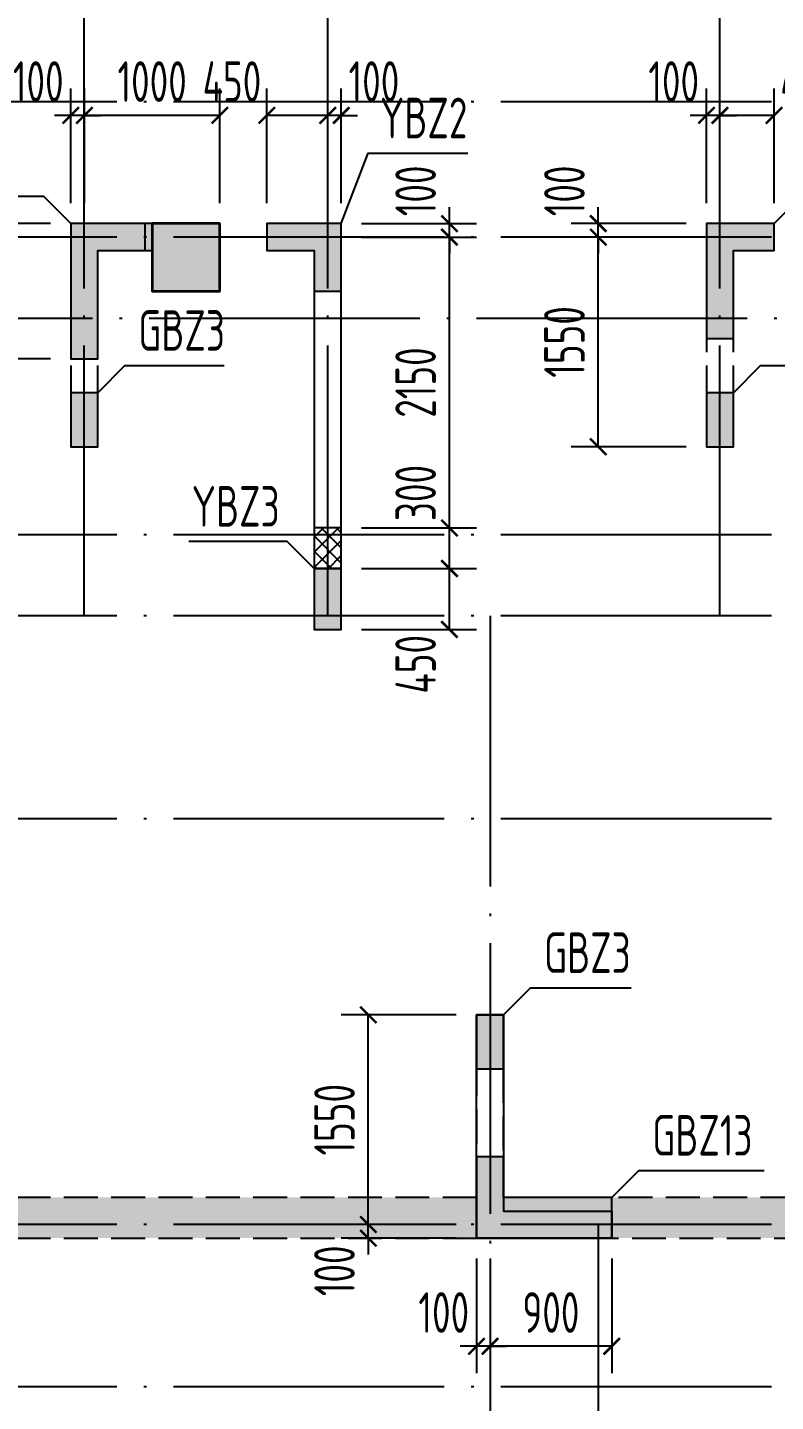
# Model space of a CAD drawing. Extents: x -812054 to 22247, y -644080 to 1003627.
# Drawn here: x -437176 to -431645, y -149689 to -139531 of the extents above; entities that cross this region are included whole.
import ezdxf
from ezdxf.enums import TextEntityAlignment as Align

# ---------------------------------------------------------------- set-up
doc = ezdxf.new("R2010")
doc.units = 0
doc.header["$LTSCALE"] = 1000
doc.linetypes.add('__DASH', pattern=[0.35, 0.25, -0.1])
doc.linetypes.add('DOTE', pattern=[2.42, 2, -0.2, 0.02, -0.2])
doc.layers.get('0').update_dxf_attribs({"linetype": 'CONTINUOUS'})
doc.layers.get('DEFPOINTS').update_dxf_attribs({"linetype": 'CONTINUOUS'})
for name, color, linetype in [('0z-约束构件', 1, 'CONTINUOUS'), ('A-DOTE', 10, 'DOTE'), ('COLU_DE_TEXT', 7, 'CONTINUOUS'), ('LABEL', 1, 'CONTINUOUS'), ('S-Q墙填充', 252, 'CONTINUOUS'), ('S-Q墙实线', 6, 'CONTINUOUS'), ('S-Q墙标注', 3, 'CONTINUOUS'), ('S-X详图填充', 252, 'CONTINUOUS'), ('S-X详图实线', 4, 'CONTINUOUS'), ('S-Z柱实线', 6, 'CONTINUOUS')]:
    doc.layers.add(name, color=color, linetype=linetype)
doc.styles.add('TSSD_REIN', font='tssdeng.shx', dxfattribs={"width": 0.7, "height": 300, "bigfont": 'tssdchn.shx'})
doc.styles.add('结构文字', font='zstxt.shx', dxfattribs={"width": 0.7, "bigfont": 'zshz.shx'})
doc.dimstyles.new('STRUCK', dxfattribs={"dimtxt": 400, "dimasz": 121, "dimexe": 200, "dimexo": 150, "dimgap": 115, "dimtad": 1, "dimdec": 0, "dimdsep": 46, "dimtxsty": '结构文字', "dimblk": 'ARCHTICK', "dimcen": 400, "dimclrd": 3, "dimclre": 3, "dimclrt": 7, "dimadec": 0, "dimazin": 0, "dimtfac": 1, "dimtdec": 0, "dimtix": 1, "dimtmove": 2, "dimatfit": 3, "dimldrblk": '_DIMX', "dimfxl": 1, "dimtolj": 1, "dimtzin": 0, "dimarcsym": 0})

# ---------------------------------------------------------------- blocks, each defined once
blk = doc.blocks.new('20210812.03353967')
at = {"layer": 'A-DOTE'}
for p, q in [((-171070.9, -53352.1), (-171070.9, -43152.1)), ((-169270.9, -53352.1), (-169270.9, -43152.1)), ((-166370.9, -53352.1), (-166370.9, -43152.1)), ((-163570.9, -49552.1), (-216570.9, -49552.1)), ((-163570.9, -50552.1), (-216570.9, -50552.1)), ((-216570.9, -51151.8), (-163570.9, -51151.8)), ((-163570.9, -52752.1), (-216570.9, -52752.1)), ((-163570.9, -53352.1), (-216570.9, -53352.1)), ((-168070.9, -53352.1), (-168070.9, -60652.1)), ((-163570.9, -54852.1), (-216570.9, -54852.1)), ((-163570.9, -57852.1), (-216570.9, -57852.1)), ((-167270.9, -57852.1), (-167270.9, -60652.1)), ((-163570.9, -59052.1), (-216570.9, -59052.1))]:
    blk.add_line(p, q, dxfattribs=at)
blk = doc.blocks.new('_ArchTick')
at = {"color": 0, "linetype": 'ByBlock', "const_width": 0.15}
blk.add_lwpolyline([(-0.5, -0.5), (0.5, 0.5)], dxfattribs=at)
blk = doc.blocks.new('*D730')
at = {"layer": 'DEFPOINTS', "color": 0, "transparency": 16777216}
for p in [(-434656, -148381), (-433856, -148381), (-433856, -148481)]:
    blk.add_point(p, dxfattribs=at)
at = {"layer": 'S-Q墙标注', "color": 3, "lineweight": -2, "transparency": 16777216}
for p, q in [((-434656, -148381), (-434656, -148260)), ((-434006, -148381), (-434856, -148381)), ((-434656, -148481), (-434656, -148381)), ((-434006, -148481), (-434856, -148481)), ((-434656, -148481), (-434656, -148602))]:
    blk.add_line(p, q, dxfattribs=at)
at = {"layer": 'S-Q墙标注', "color": 3, "lineweight": -2, "transparency": 16777216, "xscale": 121, "yscale": 121, "zscale": 121}
for p, rotation in [((-434656, -148381), 270), ((-434656, -148481), 90)]:
    blk.add_blockref('_ArchTick', p, dxfattribs=dict(at, rotation=rotation))
at = {"layer": 'S-Q墙标注', "color": 7, "transparency": 16777216, "insert": (-434906, -148723), "char_height": 300, "attachment_point": 5, "rotation": 90, "style": 'TSSD_REIN'}
blk.add_mtext('\\A1;100', dxfattribs=at)
blk = doc.blocks.new('_DIMX')
blk.add_line((-150, 0), (150, 0))
at = {"const_width": 50}
blk.add_lwpolyline([(-70, -70), (70, 70)], dxfattribs=at)
blk = doc.blocks.new('*D731')
at = {"layer": 'DEFPOINTS', "color": 0, "transparency": 16777216}
for p in [(-434656, -146831), (-433856, -146831), (-433856, -148381)]:
    blk.add_point(p, dxfattribs=at)
at = {"layer": 'S-Q墙标注', "color": 3, "lineweight": -2, "transparency": 16777216}
for p, q in [((-434006, -146831), (-434856, -146831)), ((-434656, -148381), (-434656, -146831)), ((-434006, -148381), (-434856, -148381))]:
    blk.add_line(p, q, dxfattribs=at)
at = {"layer": 'S-Q墙标注', "color": 3, "lineweight": -2, "transparency": 16777216, "xscale": 121, "yscale": 121, "zscale": 121}
for p, rotation in [((-434656, -146831), 90), ((-434656, -148381), 270)]:
    blk.add_blockref('_ArchTick', p, dxfattribs=dict(at, rotation=rotation))
at = {"layer": 'S-Q墙标注', "color": 7, "transparency": 16777216, "insert": (-434906, -147606), "char_height": 300, "attachment_point": 5, "rotation": 90, "style": 'TSSD_REIN'}
blk.add_mtext('\\A1;1550', dxfattribs=at)
blk = doc.blocks.new('*D732')
at = {"layer": 'DEFPOINTS', "color": 0, "transparency": 16777216}
for p in [(-433756, -148481), (-432856, -148481), (-433756, -149281)]:
    blk.add_point(p, dxfattribs=at)
at = {"layer": 'S-Q墙标注', "color": 3, "lineweight": -2, "transparency": 16777216}
for p, q in [((-433756, -148631), (-433756, -149481)), ((-432856, -148631), (-432856, -149481)), ((-432856, -149281), (-433756, -149281))]:
    blk.add_line(p, q, dxfattribs=at)
at = {"layer": 'S-Q墙标注', "color": 3, "lineweight": -2, "transparency": 16777216, "xscale": 121, "yscale": 121, "zscale": 121, "rotation": 180}
blk.add_blockref('_ArchTick', (-433756, -149281), dxfattribs=at)
at = {"layer": 'S-Q墙标注', "color": 3, "lineweight": -2, "transparency": 16777216, "xscale": 121, "yscale": 121, "zscale": 121}
blk.add_blockref('_ArchTick', (-432856, -149281), dxfattribs=at)
at = {"layer": 'S-Q墙标注', "color": 7, "transparency": 16777216, "insert": (-433306, -149031), "char_height": 300, "attachment_point": 5, "style": 'TSSD_REIN'}
blk.add_mtext('\\A1;900', dxfattribs=at)
blk = doc.blocks.new('*D733')
at = {"layer": 'DEFPOINTS', "color": 0, "transparency": 16777216}
for p in [(-433856, -148481), (-433756, -148481), (-433856, -149281)]:
    blk.add_point(p, dxfattribs=at)
at = {"layer": 'S-Q墙标注', "color": 3, "lineweight": -2, "transparency": 16777216}
for p, q in [((-433856, -148631), (-433856, -149481)), ((-433756, -148631), (-433756, -149481)), ((-433856, -149281), (-433977, -149281)), ((-433756, -149281), (-433856, -149281)), ((-433756, -149281), (-433635, -149281))]:
    blk.add_line(p, q, dxfattribs=at)
at = {"layer": 'S-Q墙标注', "color": 3, "lineweight": -2, "transparency": 16777216, "xscale": 121, "yscale": 121, "zscale": 121}
blk.add_blockref('_ArchTick', (-433856, -149281), dxfattribs=at)
at = {"layer": 'S-Q墙标注', "color": 3, "lineweight": -2, "transparency": 16777216, "xscale": 121, "yscale": 121, "zscale": 121, "rotation": 180}
blk.add_blockref('_ArchTick', (-433756, -149281), dxfattribs=at)
at = {"layer": 'S-Q墙标注', "color": 7, "transparency": 16777216, "insert": (-434098, -149031), "char_height": 300, "attachment_point": 5, "style": 'TSSD_REIN'}
blk.add_mtext('\\A1;100', dxfattribs=at)
blk = doc.blocks.new('*D740')
at = {"layer": 'DEFPOINTS', "color": 0, "transparency": 16777216}
for p in [(-432956, -141081), (-432156, -141081), (-432156, -142631)]:
    blk.add_point(p, dxfattribs=at)
at = {"layer": 'S-Q墙标注', "color": 3, "lineweight": -2, "transparency": 16777216}
for p, q in [((-432306, -141081), (-433156, -141081)), ((-432956, -142631), (-432956, -141081)), ((-432306, -142631), (-433156, -142631))]:
    blk.add_line(p, q, dxfattribs=at)
at = {"layer": 'S-Q墙标注', "color": 3, "lineweight": -2, "transparency": 16777216, "xscale": 121, "yscale": 121, "zscale": 121}
for p, rotation in [((-432956, -141081), 90), ((-432956, -142631), 270)]:
    blk.add_blockref('_ArchTick', p, dxfattribs=dict(at, rotation=rotation))
at = {"layer": 'S-Q墙标注', "color": 7, "transparency": 16777216, "insert": (-433206, -141856), "char_height": 300, "attachment_point": 5, "rotation": 90, "style": 'TSSD_REIN'}
blk.add_mtext('\\A1;1550', dxfattribs=at)
blk = doc.blocks.new('*D741')
at = {"layer": 'DEFPOINTS', "color": 0, "transparency": 16777216}
for p in [(-432956, -140981), (-432156, -140981), (-432156, -141081)]:
    blk.add_point(p, dxfattribs=at)
at = {"layer": 'S-Q墙标注', "color": 3, "lineweight": -2, "transparency": 16777216}
for p, q in [((-432956, -140981), (-432956, -140860)), ((-432306, -140981), (-433156, -140981)), ((-432956, -141081), (-432956, -140981)), ((-432306, -141081), (-433156, -141081)), ((-432956, -141081), (-432956, -141202))]:
    blk.add_line(p, q, dxfattribs=at)
at = {"layer": 'S-Q墙标注', "color": 3, "lineweight": -2, "transparency": 16777216, "xscale": 121, "yscale": 121, "zscale": 121}
for p, rotation in [((-432956, -140981), 270), ((-432956, -141081), 90)]:
    blk.add_blockref('_ArchTick', p, dxfattribs=dict(at, rotation=rotation))
at = {"layer": 'S-Q墙标注', "color": 7, "transparency": 16777216, "insert": (-433206, -140739), "char_height": 300, "attachment_point": 5, "rotation": 90, "style": 'TSSD_REIN'}
blk.add_mtext('\\A1;100', dxfattribs=at)
blk = doc.blocks.new('*D742')
at = {"layer": 'DEFPOINTS', "color": 0, "transparency": 16777216}
for p in [(-432056, -140181), (-432056, -140981), (-431656, -140981)]:
    blk.add_point(p, dxfattribs=at)
at = {"layer": 'S-Q墙标注', "color": 3, "lineweight": -2, "transparency": 16777216}
for p, q in [((-432056, -140831), (-432056, -139981)), ((-431656, -140831), (-431656, -139981)), ((-431656, -140181), (-432056, -140181))]:
    blk.add_line(p, q, dxfattribs=at)
at = {"layer": 'S-Q墙标注', "color": 3, "lineweight": -2, "transparency": 16777216, "xscale": 121, "yscale": 121, "zscale": 121, "rotation": 180}
blk.add_blockref('_ArchTick', (-432056, -140181), dxfattribs=at)
at = {"layer": 'S-Q墙标注', "color": 3, "lineweight": -2, "transparency": 16777216, "xscale": 121, "yscale": 121, "zscale": 121}
blk.add_blockref('_ArchTick', (-431656, -140181), dxfattribs=at)
at = {"layer": 'S-Q墙标注', "color": 7, "transparency": 16777216, "insert": (-431398, -139931), "char_height": 300, "attachment_point": 5, "style": 'TSSD_REIN'}
blk.add_mtext('\\A1;400', dxfattribs=at)
blk = doc.blocks.new('*D743')
at = {"layer": 'DEFPOINTS', "color": 0, "transparency": 16777216}
for p in [(-432156, -140181), (-432156, -140981), (-432056, -140981)]:
    blk.add_point(p, dxfattribs=at)
at = {"layer": 'S-Q墙标注', "color": 3, "lineweight": -2, "transparency": 16777216}
for p, q in [((-432156, -140831), (-432156, -139981)), ((-432056, -140831), (-432056, -139981)), ((-432156, -140181), (-432277, -140181)), ((-432056, -140181), (-432156, -140181)), ((-432056, -140181), (-431935, -140181))]:
    blk.add_line(p, q, dxfattribs=at)
at = {"layer": 'S-Q墙标注', "color": 3, "lineweight": -2, "transparency": 16777216, "xscale": 121, "yscale": 121, "zscale": 121}
blk.add_blockref('_ArchTick', (-432156, -140181), dxfattribs=at)
at = {"layer": 'S-Q墙标注', "color": 3, "lineweight": -2, "transparency": 16777216, "xscale": 121, "yscale": 121, "zscale": 121, "rotation": 180}
blk.add_blockref('_ArchTick', (-432056, -140181), dxfattribs=at)
at = {"layer": 'S-Q墙标注', "color": 7, "transparency": 16777216, "insert": (-432398, -139931), "char_height": 300, "attachment_point": 5, "style": 'TSSD_REIN'}
blk.add_mtext('\\A1;100', dxfattribs=at)
blk = doc.blocks.new('*D744')
at = {"layer": 'DEFPOINTS', "color": 0, "transparency": 16777216}
for p in [(-434856, -143531), (-434056, -143531), (-434856, -143981)]:
    blk.add_point(p, dxfattribs=at)
at = {"layer": 'S-Q墙标注', "color": 3, "lineweight": -2, "transparency": 16777216}
for p, q in [((-434706, -143531), (-433856, -143531)), ((-434056, -143981), (-434056, -143531)), ((-434706, -143981), (-433856, -143981))]:
    blk.add_line(p, q, dxfattribs=at)
at = {"layer": 'S-Q墙标注', "color": 3, "lineweight": -2, "transparency": 16777216, "xscale": 121, "yscale": 121, "zscale": 121}
for p, rotation in [((-434056, -143531), 90), ((-434056, -143981), 270)]:
    blk.add_blockref('_ArchTick', p, dxfattribs=dict(at, rotation=rotation))
at = {"layer": 'S-Q墙标注', "color": 7, "transparency": 16777216, "insert": (-434306, -144239), "char_height": 300, "attachment_point": 5, "rotation": 90, "style": 'TSSD_REIN'}
blk.add_mtext('\\A1;450', dxfattribs=at)
blk = doc.blocks.new('*D745')
at = {"layer": 'DEFPOINTS', "color": 0, "transparency": 16777216}
for p in [(-434856, -140981), (-434056, -140981), (-434856, -141081)]:
    blk.add_point(p, dxfattribs=at)
at = {"layer": 'S-Q墙标注', "color": 3, "lineweight": -2, "transparency": 16777216}
for p, q in [((-434056, -140981), (-434056, -140860)), ((-434706, -140981), (-433856, -140981)), ((-434056, -141081), (-434056, -140981)), ((-434706, -141081), (-433856, -141081)), ((-434056, -141081), (-434056, -141202))]:
    blk.add_line(p, q, dxfattribs=at)
at = {"layer": 'S-Q墙标注', "color": 3, "lineweight": -2, "transparency": 16777216, "xscale": 121, "yscale": 121, "zscale": 121}
for p, rotation in [((-434056, -140981), 270), ((-434056, -141081), 90)]:
    blk.add_blockref('_ArchTick', p, dxfattribs=dict(at, rotation=rotation))
at = {"layer": 'S-Q墙标注', "color": 7, "transparency": 16777216, "insert": (-434306, -140739), "char_height": 300, "attachment_point": 5, "rotation": 90, "style": 'TSSD_REIN'}
blk.add_mtext('\\A1;100', dxfattribs=at)
blk = doc.blocks.new('*D746')
at = {"layer": 'DEFPOINTS', "color": 0, "transparency": 16777216}
for p in [(-434956, -140181), (-434956, -140981), (-434856, -140981)]:
    blk.add_point(p, dxfattribs=at)
at = {"layer": 'S-Q墙标注', "color": 3, "lineweight": -2, "transparency": 16777216}
for p, q in [((-434956, -140831), (-434956, -139981)), ((-434856, -140831), (-434856, -139981)), ((-434956, -140181), (-435077, -140181)), ((-434856, -140181), (-434956, -140181)), ((-434856, -140181), (-434735, -140181))]:
    blk.add_line(p, q, dxfattribs=at)
at = {"layer": 'S-Q墙标注', "color": 3, "lineweight": -2, "transparency": 16777216, "xscale": 121, "yscale": 121, "zscale": 121}
blk.add_blockref('_ArchTick', (-434956, -140181), dxfattribs=at)
at = {"layer": 'S-Q墙标注', "color": 3, "lineweight": -2, "transparency": 16777216, "xscale": 121, "yscale": 121, "zscale": 121, "rotation": 180}
blk.add_blockref('_ArchTick', (-434856, -140181), dxfattribs=at)
at = {"layer": 'S-Q墙标注', "color": 7, "transparency": 16777216, "insert": (-434614, -139931), "char_height": 300, "attachment_point": 5, "style": 'TSSD_REIN'}
blk.add_mtext('\\A1;100', dxfattribs=at)
blk = doc.blocks.new('*D747')
at = {"layer": 'DEFPOINTS', "color": 0, "transparency": 16777216}
for p in [(-435406, -140181), (-435406, -140981), (-434956, -140981)]:
    blk.add_point(p, dxfattribs=at)
at = {"layer": 'S-Q墙标注', "color": 3, "lineweight": -2, "transparency": 16777216}
for p, q in [((-435406, -140831), (-435406, -139981)), ((-434956, -140831), (-434956, -139981)), ((-434956, -140181), (-435406, -140181))]:
    blk.add_line(p, q, dxfattribs=at)
at = {"layer": 'S-Q墙标注', "color": 3, "lineweight": -2, "transparency": 16777216, "xscale": 121, "yscale": 121, "zscale": 121, "rotation": 180}
blk.add_blockref('_ArchTick', (-435406, -140181), dxfattribs=at)
at = {"layer": 'S-Q墙标注', "color": 3, "lineweight": -2, "transparency": 16777216, "xscale": 121, "yscale": 121, "zscale": 121}
blk.add_blockref('_ArchTick', (-434956, -140181), dxfattribs=at)
at = {"layer": 'S-Q墙标注', "color": 7, "transparency": 16777216, "insert": (-435664, -139931), "char_height": 300, "attachment_point": 5, "style": 'TSSD_REIN'}
blk.add_mtext('\\A1;450', dxfattribs=at)
blk = doc.blocks.new('*D748')
at = {"layer": 'DEFPOINTS', "color": 0, "transparency": 16777216}
for p in [(-437656, -141081), (-436856, -141081), (-436856, -141981)]:
    blk.add_point(p, dxfattribs=at)
at = {"layer": 'S-Q墙标注', "color": 3, "lineweight": -2, "transparency": 16777216}
for p, q in [((-437006, -141081), (-437856, -141081)), ((-437656, -141981), (-437656, -141081)), ((-437006, -141981), (-437856, -141981))]:
    blk.add_line(p, q, dxfattribs=at)
at = {"layer": 'S-Q墙标注', "color": 3, "lineweight": -2, "transparency": 16777216, "xscale": 121, "yscale": 121, "zscale": 121}
for p, rotation in [((-437656, -141081), 90), ((-437656, -141981), 270)]:
    blk.add_blockref('_ArchTick', p, dxfattribs=dict(at, rotation=rotation))
at = {"layer": 'S-Q墙标注', "color": 7, "transparency": 16777216, "insert": (-437906, -141531), "char_height": 300, "attachment_point": 5, "rotation": 90, "style": 'TSSD_REIN'}
blk.add_mtext('\\A1;900', dxfattribs=at)
blk = doc.blocks.new('*D749')
at = {"layer": 'DEFPOINTS', "color": 0, "transparency": 16777216}
for p in [(-437656, -140981), (-436856, -140981), (-436856, -141081)]:
    blk.add_point(p, dxfattribs=at)
at = {"layer": 'S-Q墙标注', "color": 3, "lineweight": -2, "transparency": 16777216}
for p, q in [((-437656, -140981), (-437656, -140860)), ((-437006, -140981), (-437856, -140981)), ((-437656, -141081), (-437656, -140981)), ((-437006, -141081), (-437856, -141081)), ((-437656, -141081), (-437656, -141202))]:
    blk.add_line(p, q, dxfattribs=at)
at = {"layer": 'S-Q墙标注', "color": 3, "lineweight": -2, "transparency": 16777216, "xscale": 121, "yscale": 121, "zscale": 121}
for p, rotation in [((-437656, -140981), 270), ((-437656, -141081), 90)]:
    blk.add_blockref('_ArchTick', p, dxfattribs=dict(at, rotation=rotation))
at = {"layer": 'S-Q墙标注', "color": 7, "transparency": 16777216, "insert": (-437906, -140739), "char_height": 300, "attachment_point": 5, "rotation": 90, "style": 'TSSD_REIN'}
blk.add_mtext('\\A1;100', dxfattribs=at)
blk = doc.blocks.new('*D796')
at = {"layer": 'DEFPOINTS', "color": 0, "transparency": 16777216}
for p in [(-434856, -143231), (-434056, -143231), (-434856, -143531)]:
    blk.add_point(p, dxfattribs=at)
at = {"layer": 'S-Q墙标注', "color": 3, "lineweight": -2, "transparency": 16777216}
for p, q in [((-434706, -143231), (-433856, -143231)), ((-434056, -143531), (-434056, -143231)), ((-434706, -143531), (-433856, -143531))]:
    blk.add_line(p, q, dxfattribs=at)
at = {"layer": 'S-Q墙标注', "color": 3, "lineweight": -2, "transparency": 16777216, "xscale": 121, "yscale": 121, "zscale": 121}
for p, rotation in [((-434056, -143231), 90), ((-434056, -143531), 270)]:
    blk.add_blockref('_ArchTick', p, dxfattribs=dict(at, rotation=rotation))
at = {"layer": 'S-Q墙标注', "color": 7, "transparency": 16777216, "insert": (-434306, -142973), "char_height": 300, "attachment_point": 5, "rotation": 90, "style": 'TSSD_REIN'}
blk.add_mtext('\\A1;300', dxfattribs=at)
blk = doc.blocks.new('*D821')
at = {"layer": 'DEFPOINTS', "color": 0, "transparency": 16777216}
for p in [(-434856, -141081), (-434056, -141081), (-434856, -143231)]:
    blk.add_point(p, dxfattribs=at)
at = {"layer": 'S-Q墙标注', "color": 3, "lineweight": -2, "transparency": 16777216}
for p, q in [((-434706, -141081), (-433856, -141081)), ((-434056, -143231), (-434056, -141081)), ((-434706, -143231), (-433856, -143231))]:
    blk.add_line(p, q, dxfattribs=at)
at = {"layer": 'S-Q墙标注', "color": 3, "lineweight": -2, "transparency": 16777216, "xscale": 121, "yscale": 121, "zscale": 121}
for p, rotation in [((-434056, -141081), 90), ((-434056, -143231), 270)]:
    blk.add_blockref('_ArchTick', p, dxfattribs=dict(at, rotation=rotation))
at = {"layer": 'S-Q墙标注', "color": 7, "transparency": 16777216, "insert": (-434306, -142156), "char_height": 300, "attachment_point": 5, "rotation": 90, "style": 'TSSD_REIN'}
blk.add_mtext('\\A1;2150', dxfattribs=at)
blk = doc.blocks.new('*D822')
at = {"layer": 'DEFPOINTS', "color": 0, "transparency": 16777216}
for p in [(-436755, -140181), (-436755, -140981), (-435754, -140981)]:
    blk.add_point(p, dxfattribs=at)
at = {"layer": 'S-Q墙标注', "color": 3, "lineweight": -2, "transparency": 16777216}
for p, q in [((-436755, -140831), (-436755, -139981)), ((-435754, -140831), (-435754, -139981)), ((-435754, -140181), (-436755, -140181))]:
    blk.add_line(p, q, dxfattribs=at)
at = {"layer": 'S-Q墙标注', "color": 3, "lineweight": -2, "transparency": 16777216, "xscale": 121, "yscale": 121, "zscale": 121, "rotation": 180}
blk.add_blockref('_ArchTick', (-436755, -140181), dxfattribs=at)
at = {"layer": 'S-Q墙标注', "color": 3, "lineweight": -2, "transparency": 16777216, "xscale": 121, "yscale": 121, "zscale": 121}
blk.add_blockref('_ArchTick', (-435754, -140181), dxfattribs=at)
at = {"layer": 'S-Q墙标注', "color": 7, "transparency": 16777216, "insert": (-436254, -139931), "char_height": 300, "attachment_point": 5, "style": 'TSSD_REIN'}
blk.add_mtext('\\A1;1000', dxfattribs=at)
blk = doc.blocks.new('*D823')
at = {"layer": 'DEFPOINTS', "color": 0, "transparency": 16777216}
for p in [(-436855, -140181), (-436855, -140981), (-436755, -140981)]:
    blk.add_point(p, dxfattribs=at)
at = {"layer": 'S-Q墙标注', "color": 3, "lineweight": -2, "transparency": 16777216}
for p, q in [((-436855, -140831), (-436855, -139981)), ((-436755, -140831), (-436755, -139981)), ((-436855, -140181), (-436976, -140181)), ((-436755, -140181), (-436855, -140181)), ((-436755, -140181), (-436634, -140181))]:
    blk.add_line(p, q, dxfattribs=at)
at = {"layer": 'S-Q墙标注', "color": 3, "lineweight": -2, "transparency": 16777216, "xscale": 121, "yscale": 121, "zscale": 121}
blk.add_blockref('_ArchTick', (-436855, -140181), dxfattribs=at)
at = {"layer": 'S-Q墙标注', "color": 3, "lineweight": -2, "transparency": 16777216, "xscale": 121, "yscale": 121, "zscale": 121, "rotation": 180}
blk.add_blockref('_ArchTick', (-436755, -140181), dxfattribs=at)
at = {"layer": 'S-Q墙标注', "color": 7, "transparency": 16777216, "insert": (-437096, -139931), "char_height": 300, "attachment_point": 5, "style": 'TSSD_REIN'}
blk.add_mtext('\\A1;100', dxfattribs=at)

msp = doc.modelspace()

# ---------------------------------------------------------------- hatches: boundary and pattern name
at = {"layer": '0z-约束构件'}
h = msp.add_hatch(dxfattribs=at)
h.set_pattern_fill('ANSI37', color=256, scale=25, style=0)
h.set_pattern_definition([(45, (-318925.994, -562728.835), (-56.126601, 56.126601), []), (135, (-318925.994, -562728.835), (-56.126601, -56.126601), [])])
h.paths.add_polyline_path([(-435056.04, -143531.04), (-435056.04, -143231.04), (-434856.04, -143231.04), (-434856.04, -143531.04)])
at = {"layer": 'S-Q墙填充'}
h = msp.add_hatch(dxfattribs=at)
h.set_pattern_fill('ARMORED', color=252, scale=30, style=0)
h.set_pattern_definition([(50, (-226609.78, -77846.11), (215.17805, -18.82564), [22.5, -247.5]), (355, (-226609.78, -77846.1), (-41.6254, 225.65764), [18, -198]), (100.4514, (-226591.85, -77847.68), (173.55281, 206.83186), [19.12206, -210.34263]), (46.1842, (-226609.78, -77786.1), (320.17231, -49.6557), [33.75, -371.25]), (96.6356, (-226583.1, -77790.25), (280.3988, 292.23536), [28.6831, -315.5139]), (351.1842, (-226609.8, -77786.1), (280.3986, 292.2356), [27, -297]), (21, (-226579.78, -77801.11), (179.07212, -120.78567), [22.5, -247.5]), (326, (-226579.78, -77801.1), (72.9946, 217.54501), [18, -198]), (71.4514, (-226564.86, -77811.18), (252.06679, 96.75915), [19.12206, -210.34263]), (37.5, (-226609.784, -77846.11), (3.647957, 99.868156), [0, -195.6, 0, -201, 0, -198.75]), (7.5, (-226609.78, -77846.11), (78.92086, 118.323514), [0, -114.6, 0, -191.1, 0, -75.75]), (327.5, (-226676.68, -77846.11), (160.14673, -6.766462), [0, -75, 0, -234, 0, -310.5]), (317.5, (-226706.68, -77846.11), (174.95585, 30.031495), [0, -97.5, 0, -155.4, 0, -220.5]), (45, (-226609.78, -77846.11), (-106.06602, 106.06602), [])])
h.paths.add_polyline_path([(-470855.99, -148031.19), (-471155.99, -148031.08), (-471155.99, -148181.17), (-480055.99, -148181.18), (-480055.99, -145281.04), (-481942.16, -145281.04), (-481942.16, -141281.04), (-482242.16, -141281.04), (-482242.16, -145581.04), (-480355.99, -145581.04), (-480356.03, -148481.04), (-471155.95, -148481.41), (-471155.99, -149681.05), (-464356.01, -149680.77), (-464356.02, -148481.17), (-446155.95, -148481.77), (-446155.95, -149681.05), (-439356.01, -149681.05), (-439356.01, -148481.04), (-430056.01, -148481.06), (-430056.01, -140981.04), (-430756, -140981.04), (-430756, -141181.04), (-430356, -141181.04), (-430356.01, -148181.04), (-439356.01, -148181.04), (-439356.01, -148031.05), (-439656.01, -148031.05), (-439656.04, -149381.05), (-445855.99, -149381.05), (-445855.99, -148031.05), (-446155.99, -148031.07), (-446155.97, -148181.04), (-464356.03, -148178.49), (-464356.01, -148031.08), (-464656.01, -148031.04), (-464656.01, -149381.05), (-470855.98, -149381.05)])
at = {"layer": 'S-X详图填充'}
h = msp.add_hatch(color=256, dxfattribs=at)
h.dxf.hatch_style = 1
h.paths.add_polyline_path([(-436856.05, -141981.04), (-436656.05, -141981.04), (-436656.05, -141181.04), (-436253.21, -141181.04), (-436253.21, -141481.04), (-435753.21, -141481.04), (-435753.21, -140981.04), (-436856.05, -140981.04)])
h = msp.add_hatch(color=256, dxfattribs=at)
h.dxf.hatch_style = 1
h.paths.add_polyline_path([(-435056.04, -141481.04), (-434856.04, -141481.04), (-434856.04, -140981.04), (-435406.04, -140981.04), (-435406.04, -141181.04), (-435056.04, -141181.04)])
h = msp.add_hatch(color=256, dxfattribs=at)
h.dxf.hatch_style = 1
h.paths.add_polyline_path([(-432156.05, -141831.02), (-431956.05, -141831.02), (-431956.05, -141181.04), (-431656.14, -141181.04), (-431656.14, -140981.04), (-432156.05, -140981.04)])
h = msp.add_hatch(color=256, dxfattribs=at)
h.dxf.hatch_style = 1
h.paths.add_polyline_path([(-436656.05, -142231.04), (-436856.05, -142231.04), (-436856.05, -142631.04), (-436656.05, -142631.04)])
h = msp.add_hatch(color=256, dxfattribs=at)
h.dxf.hatch_style = 1
h.paths.add_polyline_path([(-431956.05, -142231.02), (-432156.05, -142231.02), (-432156.05, -142631.02), (-431956.05, -142631.02)])
h = msp.add_hatch(color=256, dxfattribs=at)
h.dxf.hatch_style = 1
h.paths.add_polyline_path([(-434856.04, -143531.04), (-435056.04, -143531.04), (-435056.04, -143981.04), (-434856.04, -143981.04)])
h = msp.add_hatch(color=256, dxfattribs=at)
h.dxf.hatch_style = 1
h.paths.add_polyline_path([(-433856.08, -147231.04), (-433656.07, -147231.04), (-433656.08, -146831.04), (-433856.08, -146831.04)])
h = msp.add_hatch(color=256, dxfattribs=at)
h.dxf.hatch_style = 1
h.paths.add_polyline_path([(-433656.06, -147881.04), (-433856.08, -147881.04), (-433856.08, -148481.04), (-432856.08, -148481.04), (-432856.06, -148181.04), (-433656.05, -148181.04)])

# ---------------------------------------------------------------- linework, layer by layer
at = {"layer": '0z-约束构件'}
msp.add_lwpolyline([(-435056.04, -143531.04), (-434856.04, -143531.04), (-434856.04, -143231.04), (-435056.04, -143231.04)], close=True, dxfattribs=at)
at = {"layer": 'LABEL'}
for points in [[(-434856.04, -140981.04), (-434656.04, -140459.93), (-433920.69, -140459.93)], [(-436856.05, -140981.04), (-437056.05, -140781.04), (-437721.81, -140781.04)], [(-431656.14, -140981.04), (-431456.14, -140781.04), (-430855.93, -140781.04)], [(-436656.05, -142231.04), (-436456.05, -142031.04), (-435722.63, -142031.04)], [(-431956.05, -142231.02), (-431756.05, -142031.02), (-430992.74, -142031.02)], [(-435056.04, -143531.04), (-435256.04, -143331.04), (-435981.95, -143331.04)], [(-433656.07, -146831.04), (-433456.07, -146631.04), (-432713.39, -146631.04)], [(-432856.06, -148181.04), (-432656.06, -147981.04), (-431728.67, -147981.04)]]:
    msp.add_lwpolyline(points, dxfattribs=at)
at = {"layer": 'S-Q墙实线', "linetype": '__DASH'}
for points in [[(-436656.05, -142631.04), (-436656.05, -141181.04), (-436306.14, -141181.04), (-436306.14, -140981.04), (-436856.05, -140981.04), (-436856.05, -142631.04)], [(-434856.04, -143981.04), (-434856.04, -140981.04), (-435406.04, -140981.04), (-435406.04, -141181.04), (-435056.04, -141181.04), (-435056.04, -143981.04)], [(-431956.05, -141181.04), (-431656.14, -141181.04), (-431656.14, -140981.04), (-432156.05, -140981.04), (-432156.05, -142631.02), (-431956.05, -142631.02)]]:
    msp.add_lwpolyline(points, close=True, dxfattribs=at)
at = {"layer": 'S-Q墙实线'}
for points in [[(-436856.05, -140981.04), (-436856.05, -141981.04), (-436656.05, -141981.04), (-436656.05, -141181.04), (-436306.14, -141181.04), (-436306.14, -140981.04)], [(-434856.04, -140981.04), (-435406.04, -140981.04), (-435406.04, -141181.04), (-435056.04, -141181.04), (-435056.04, -143981.04), (-434856.04, -143981.04)], [(-432156.05, -140981.04), (-432156.05, -141831.02), (-431956.05, -141831.02), (-431956.05, -141181.04), (-431656.14, -141181.04), (-431656.14, -140981.04)]]:
    msp.add_lwpolyline(points, close=True, dxfattribs=at)
at = {"layer": 'S-Q墙实线', "linetype": '__DASH'}
for points in [[(-482242.21, -145581.04), (-480356.04, -145581.04), (-480356.03, -148481.04), (-471155.99, -148481.17), (-471156.04, -149681.05), (-464356.05, -149681.05), (-464356.1, -148481.17), (-446156, -148481.04), (-446156.03, -149681.05), (-439356.06, -149681.05), (-439356.06, -148481.04), (-430056.05, -148481.04), (-430056.04, -141181.04)], [(-433856.05, -148181.04), (-439356.06, -148181.04), (-439356.06, -148031.05), (-439656.06, -148031.05), (-439656.06, -149381.05), (-445856.02, -149381.05), (-445856.03, -148031.04)]]:
    msp.add_lwpolyline(points, dxfattribs=at)
at = {"layer": 'S-Q墙实线'}
msp.add_lwpolyline([(-432956.07, -148281.04), (-432856.08, -148281.04), (-432856.08, -148481.04), (-432956.07, -148481.04), (-433856.08, -148481.04), (-433856.08, -146831.04), (-433656.08, -146831.04), (-433656.08, -148281.04), (-432956.07, -148281.04)], dxfattribs=at)
at = {"layer": 'S-Q墙实线', "linetype": '__DASH'}
msp.add_lwpolyline([(-430456.05, -148181.04), (-433656.05, -148181.04), (-433656.05, -146831.04), (-433856.05, -146831.04), (-433856.05, -148181.04, 919221.7062083)], format="xyb", dxfattribs=at)
at = {"layer": 'S-X详图实线'}
for points in [[(-436856.05, -141981.04), (-436656.05, -141981.04), (-436656.05, -141181.04), (-436253.21, -141181.04), (-436253.21, -141481.04), (-435753.21, -141481.04), (-435753.21, -140981.04), (-436856.05, -140981.04), (-436856.05, -141981.04)], [(-435056.04, -141481.04), (-434856.04, -141481.04), (-434856.04, -140981.04), (-435406.04, -140981.04), (-435406.04, -141181.04), (-435056.04, -141181.04), (-435056.04, -141481.04)], [(-432156.05, -141831.02), (-431956.05, -141831.02), (-431956.05, -141181.04), (-431656.14, -141181.04), (-431656.14, -140981.04), (-432156.05, -140981.04), (-432156.05, -141831.02)], [(-436656.05, -142231.04), (-436856.05, -142231.04), (-436856.05, -142631.04), (-436656.05, -142631.04), (-436656.05, -142231.04)], [(-431956.05, -142231.02), (-432156.05, -142231.02), (-432156.05, -142631.02), (-431956.05, -142631.02), (-431956.05, -142231.02)], [(-434856.04, -143531.04), (-435056.04, -143531.04), (-435056.04, -143981.04), (-434856.04, -143981.04), (-434856.04, -143531.04)], [(-433856.08, -147231.04), (-433656.07, -147231.04), (-433656.08, -146831.04), (-433856.08, -146831.04), (-433856.08, -147231.04)], [(-433656.06, -147881.04), (-433856.08, -147881.04), (-433856.08, -148481.04), (-432856.08, -148481.04), (-432856.06, -148181.04), (-433656.05, -148181.04), (-433656.06, -147881.04)]]:
    msp.add_lwpolyline(points, close=True, dxfattribs=at)
at = {"layer": 'S-Z柱实线', "lineweight": 35}
msp.add_lwpolyline([(-435753.21, -140981.04), (-436253.21, -140981.04), (-436253.21, -141481.04), (-435753.21, -141481.04)], close=True, dxfattribs=at)

# ---------------------------------------------------------------- block references
at = {"layer": 'A-DOTE'}
msp.add_blockref('20210812.03353967', (-265685.13, -90528.95), dxfattribs=at)

# ---------------------------------------------------------------- texts
at = {"layer": 'COLU_DE_TEXT', "style": 'TSSD_REIN', "width": 0.7}
for s, p in [('YBZ2', (-434569.68, -140439.93)), ('GBZ3', (-436356.05, -142011.04)), ('YBZ3', (-435961.81, -143311.04)), ('GBZ3', (-433356.07, -146611.04)), ('GBZ13', (-432556.06, -147961.04))]:
    msp.add_text(s, height=300, dxfattribs=at).set_placement(p, align=Align.BOTTOM_LEFT)

# ---------------------------------------------------------------- dimensions: what is measured, and where the dimension line sits
at = {"layer": 'S-Q墙标注'}
for base, p1, p2, angle, picture, middle in [((-436854.55, -140181.04), (-436754.54, -140981.04), (-436854.55, -140981.04), 180, '*D823', (-437096.47, -139931.04)), ((-435406.05, -140181.04), (-434956.04, -140981.04), (-435406.05, -140981.04), 180, '*D747', (-435664.13, -139931.04)), ((-434956.04, -140181.04), (-434856.05, -140981.04), (-434956.04, -140981.04), 180, '*D746', (-434614.13, -139931.04)), ((-432156.05, -140181.04), (-432056.04, -140981.04), (-432156.05, -140981.04), 180, '*D743', (-432397.98, -139931.04)), ((-432056.04, -140181.04), (-431656.14, -140981.04), (-432056.04, -140981.04), 180, '*D742', (-431398.06, -139931.04)), ((-437656.05, -140981.04), (-436856.05, -141081.04), (-436856.05, -140981.04), 90, '*D749', (-437906.05, -140739.12)), ((-434056.05, -140981.04), (-434856.05, -141081.04), (-434856.05, -140981.04), 90, '*D745', (-434306.05, -140739.12)), ((-432956.05, -140981.04), (-432156.05, -141081.04), (-432156.05, -140981.04), 90, '*D741', (-433206.05, -140739.12)), ((-434056.05, -143231.04), (-434856.05, -143531.04), (-434856.05, -143231.04), 90, '*D796', (-434306.05, -142972.97)), ((-434056.05, -143531.04), (-434856.05, -143981.04), (-434856.05, -143531.04), 90, '*D744', (-434306.05, -144239.12)), ((-434656.05, -148381.04), (-433856.05, -148481.04), (-433856.05, -148381.04), 90, '*D730', (-434906.05, -148722.97)), ((-433856.05, -149281.04), (-433756.04, -148481.04), (-433856.05, -148481.04), 180, '*D733', (-434097.98, -149031.04))]:
    dim = msp.add_linear_dim(base=base, p1=p1, p2=p2, angle=angle, dimstyle='STRUCK', override={"dimtxt": 300, "dimgap": 100, "dimtxsty": 'TSSD_REIN'}, dxfattribs=at)
    dim.commit()
    dim.dimension.update_dxf_attribs({"geometry": picture, "text_midpoint": middle, "dimtype": 160})
for base, p1, p2, angle, picture, middle in [((-436754.54, -140181.04), (-435754.21, -140981.04), (-436754.54, -140981.04), 180, '*D822', (-436254.37, -139931.04)), ((-437656.05, -141081.04), (-436856.05, -141981.04), (-436856.05, -141081.04), 90, '*D748', (-437906.05, -141531.04)), ((-434056.05, -141081.04), (-434856.05, -143231.04), (-434856.05, -141081.04), 90, '*D821', (-434306.05, -142156.04)), ((-432956.05, -141081.04), (-432156.05, -142631.02), (-432156.05, -141081.04), 90, '*D740', (-433206.05, -141856.03)), ((-434656.05, -146831.04), (-433856.05, -148381.04), (-433856.05, -146831.04), 90, '*D731', (-434906.05, -147606.04)), ((-433756.04, -149281.04), (-432856.05, -148481.04), (-433756.04, -148481.04), 180, '*D732', (-433306.05, -149031.04))]:
    dim = msp.add_linear_dim(base=base, p1=p1, p2=p2, angle=angle, dimstyle='STRUCK', override={"dimtxt": 300, "dimgap": 100, "dimtxsty": 'TSSD_REIN'}, dxfattribs=at)
    dim.commit()
    dim.dimension.update_dxf_attribs({"geometry": picture, "text_midpoint": middle})

doc.saveas('drawing.dxf')
